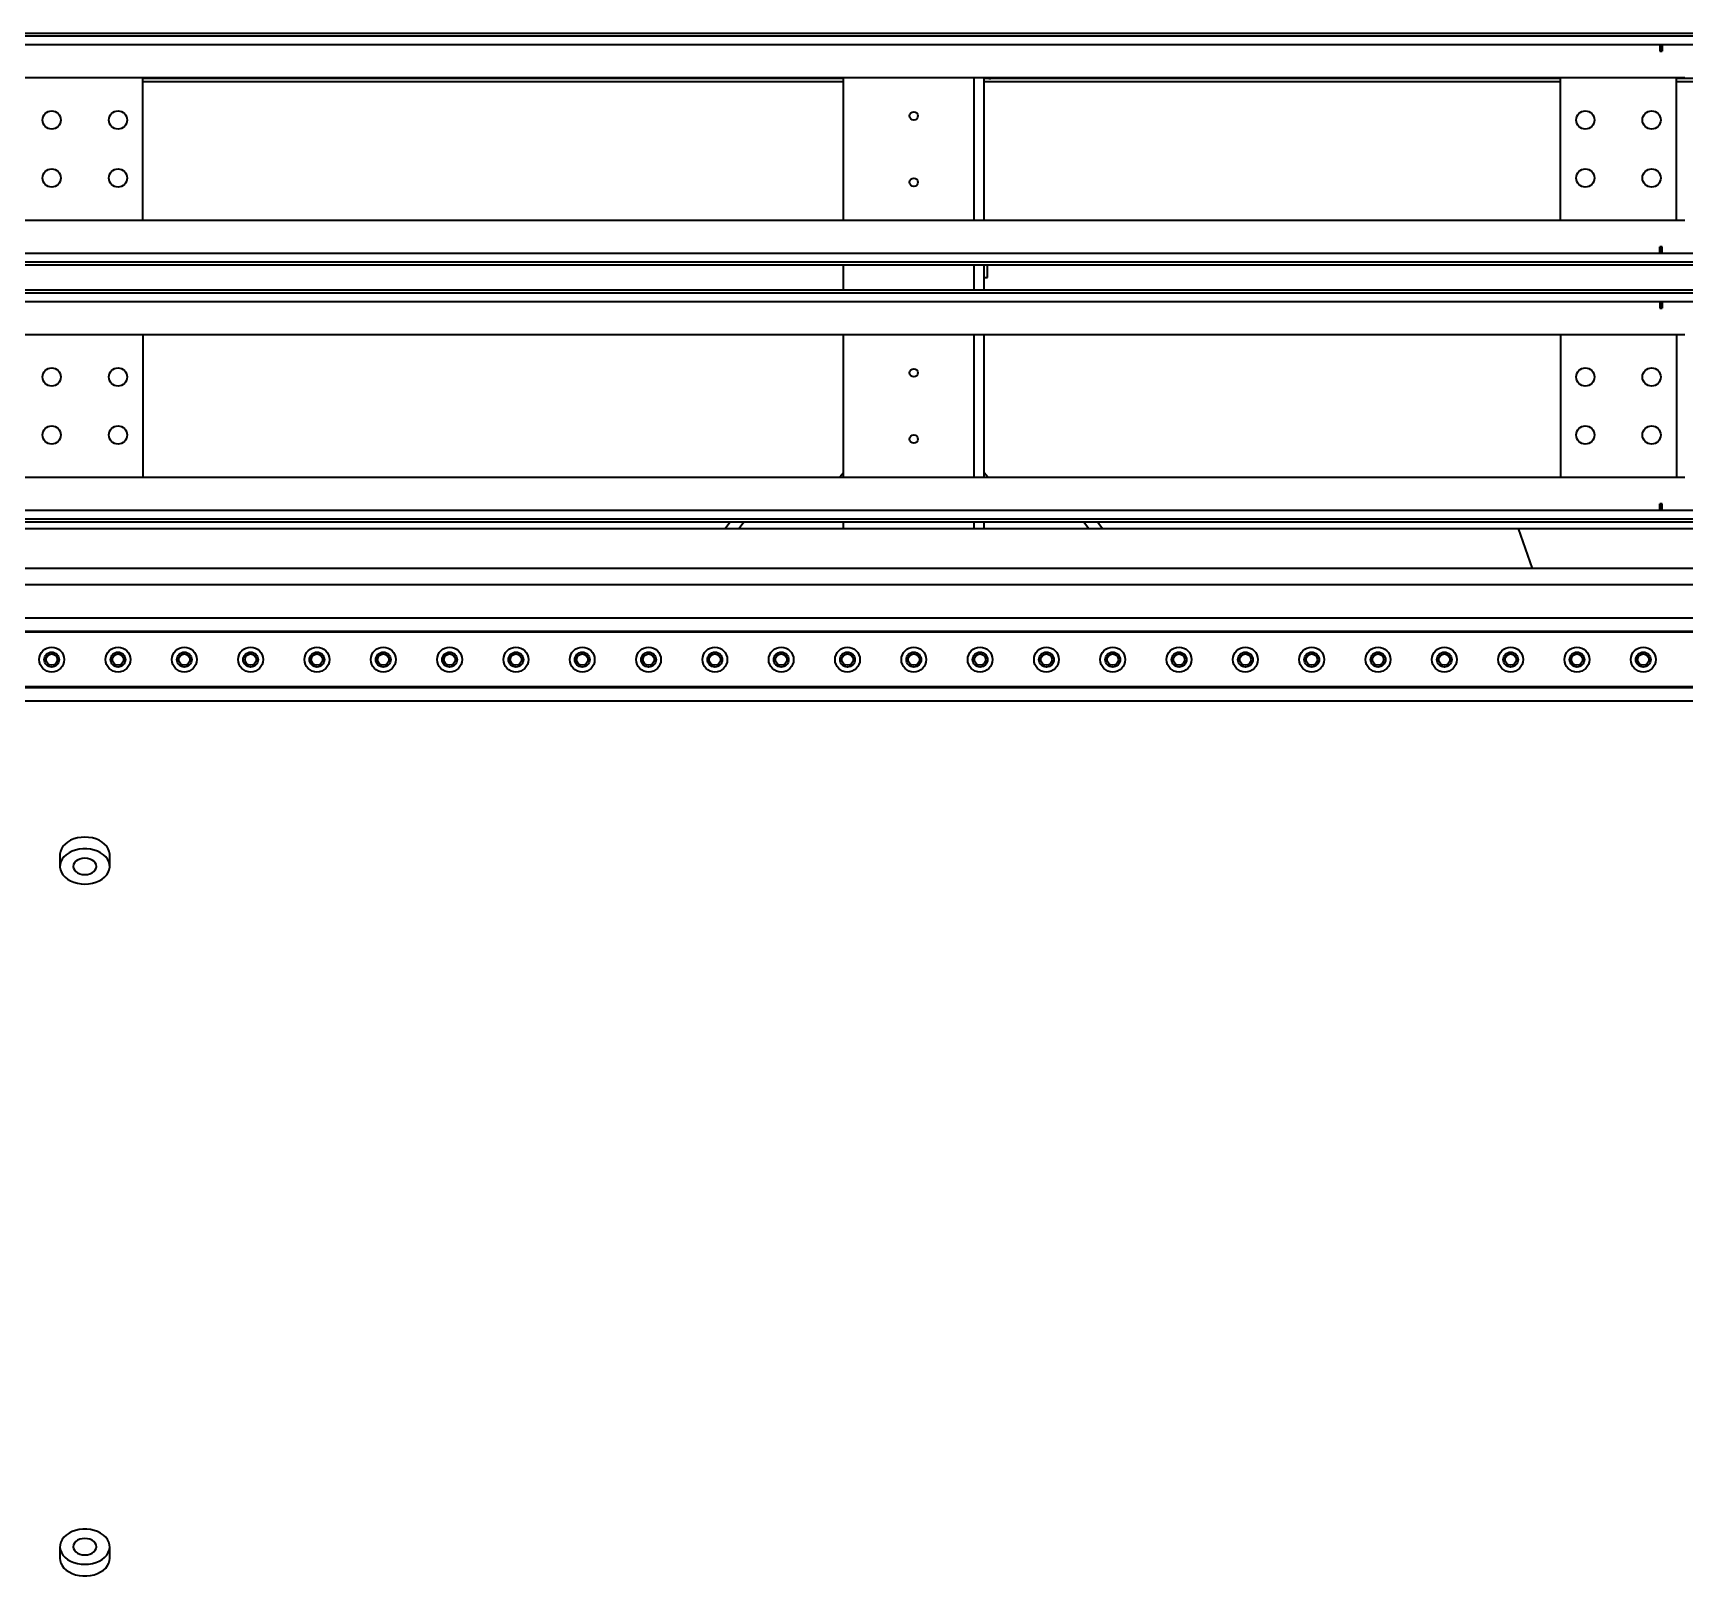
# Model space of a CAD drawing. Header units: inches. Extents: x 16559 to 58559, y 6500 to 36200.
# Drawn here: x 25813 to 26810, y 23271 to 24202 of the extents above; entities that cross this region are included whole.
import ezdxf

# ---------------------------------------------------------------- set-up
doc = ezdxf.new("R2010")
doc.units = ezdxf.units.IN
doc.header["$LTSCALE"] = 300
doc.layers.add('GUIDE', color=4, linetype='Continuous', lineweight=35)

# ---------------------------------------------------------------- blocks, each defined once
blk = doc.blocks.new('A$C8cf30650')
at = {"layer": 'GUIDE'}
for p, q in [((105, 1318), (4095, 1318)), ((105, 1316.27), (2095, 1316.27)), ((100, 1311), (4100, 1311)), ((2050, 1311), (2050, 1307)), ((2050, 1307), (2051.37, 1307)), ((2050.68, 1311), (2050.68, 1307)), ((2051.37, 1311), (2051.37, 1307)), ((2065.13, 1291), (134.87, 1291)), ((1135, 1205), (1135, 1291)), ((1557.5, 1290.5), (1135, 1290.5)), ((1557.5, 1288.5), (1135, 1288.5)), ((1557.5, 1205), (1557.5, 1291)), ((1636.5, 1205), (1636.5, 1291)), ((1642.5, 1205), (1642.5, 1291)), ((1990, 1290.5), (1642.5, 1290.5)), ((1990, 1288.5), (1642.5, 1288.5)), ((1662.5, 1291), (1662.5, 1290.5)), ((1990, 1205), (1990, 1291)), ((2060, 1205), (2060, 1291)), ((2557.5, 1290.5), (2060, 1290.5)), ((2557.5, 1288.5), (2060, 1288.5)), ((134.87, 1205), (2065.13, 1205)), ((2051.37, 1189), (2050, 1189)), ((2050, 1185), (2050, 1189)), ((2050.68, 1185), (2050.68, 1189)), ((2051.37, 1185), (2051.37, 1189)), ((4100, 1185), (100, 1185)), ((2095, 1179.73), (105, 1179.73)), ((4095, 1178), (105, 1178)), ((1557.5, 1163), (1557.5, 1178)), ((1636.5, 1163), (1636.5, 1178)), ((1642.5, 1163), (1642.5, 1178)), ((1644.5, 1170.5), (1644.5, 1178)), ((1642.5, 1170.5), (1644.5, 1170.5)), ((100, 1156), (4100, 1156)), ((105, 1163), (4095, 1163)), ((105, 1161.27), (2095, 1161.27)), ((2050, 1156), (2050, 1152)), ((2050.68, 1156), (2050.68, 1152)), ((2051.37, 1156), (2051.37, 1152)), ((2050, 1152), (2051.37, 1152)), ((2065.13, 1136), (134.87, 1136)), ((1135, 1136), (1135, 1050)), ((1557.5, 1050), (1557.5, 1136)), ((1636.5, 1050), (1636.5, 1136)), ((1642.5, 1050), (1642.5, 1136)), ((1990, 1136), (1990, 1050)), ((2060, 1136), (2060, 1050)), ((134.87, 1050), (2065.13, 1050)), ((4100, 1030), (100, 1030)), ((2051.37, 1034), (2050, 1034)), ((2050, 1030), (2050, 1034)), ((2050.68, 1030), (2050.68, 1034)), ((2051.37, 1030), (2051.37, 1034)), ((-35.29, 1019), (3964.71, 1019)), ((2095, 1024.73), (105, 1024.73)), ((4095, 1023), (105, 1023)), ((1486.16, 1019), (1488.99, 1023)), ((1497.48, 1023), (1494.65, 1019)), ((1557.5, 1019), (1557.5, 1023)), ((1636.5, 1019), (1636.5, 1023)), ((1642.5, 1019), (1642.5, 1023)), ((1705.35, 1019), (1702.52, 1023)), ((1711.01, 1023), (1713.84, 1019)), ((1973.23, 995), (1964.71, 1019)), ((4100, 995), (100, 995)), ((4100, 985), (100, 985)), ((3980, 957), (-20, 957)), ((4100, 965), (100, 965)), ((3980, 956.5), (-20, 956.5)), ((3980, 923.5), (-20, 923.5)), ((4100, 923), (-20, 923)), ((4100, 915), (100, 915)), ((1085, 822.28), (1085, 815.21)), ((1115, 815.21), (1115, 822.28)), ((1085, 404.79), (1085, 397.72)), ((1115, 397.72), (1115, 404.79))]:
    blk.add_line(p, q, dxfattribs=at)
at = {"layer": 'GUIDE', "flags": 128}
for points in [[(1555.27, 1050), (1555.4, 1050.18), (1557.5, 1052.91)], [(1642.5, 1052.91), (1644.6, 1050.18), (1644.73, 1050)], [(1100, 832.89), (1097.71, 832.76), (1095.47, 832.39), (1093.34, 831.79), (1091.37, 830.96), (1089.6, 829.92), (1088.07, 828.71), (1086.82, 827.35), (1085.88, 825.87), (1085.27, 824.3), (1085.01, 822.69), (1085, 822.28)], [(1115, 822.28), (1114.99, 822.69), (1114.73, 824.3), (1114.12, 825.87), (1113.18, 827.35), (1111.93, 828.71), (1110.4, 829.92), (1108.63, 830.96), (1106.66, 831.79), (1104.53, 832.39), (1102.29, 832.76), (1100, 832.89)], [(1100, 804.6), (1102.29, 804.73), (1104.53, 805.1), (1106.66, 805.7), (1108.63, 806.53), (1110.4, 807.57), (1111.93, 808.78), (1113.18, 810.14), (1114.12, 811.62), (1114.73, 813.19), (1114.99, 814.8), (1114.9, 816.43), (1114.46, 818.02), (1113.69, 819.55), (1112.59, 820.98), (1111.2, 822.27), (1109.54, 823.39), (1107.67, 824.33), (1105.61, 825.05), (1103.42, 825.54), (1101.15, 825.79), (1098.85, 825.79), (1096.58, 825.54), (1094.39, 825.05), (1092.33, 824.33), (1090.46, 823.39), (1088.8, 822.27), (1087.41, 820.98), (1086.31, 819.55), (1085.54, 818.02), (1085.1, 816.43), (1085.01, 814.8), (1085.27, 813.19), (1085.88, 811.62), (1086.82, 810.14), (1088.07, 808.78), (1089.6, 807.57), (1091.37, 806.53), (1093.34, 805.7), (1095.47, 805.1), (1097.71, 804.73), (1100, 804.6)], [(1100, 810.26), (1101.56, 810.38), (1103.04, 810.75), (1104.36, 811.34), (1105.47, 812.12), (1106.31, 813.06), (1106.82, 814.11), (1107, 815.21), (1106.82, 816.31), (1106.31, 817.36), (1105.47, 818.3), (1104.36, 819.08), (1103.04, 819.67), (1101.56, 820.04), (1100, 820.16), (1098.44, 820.04), (1096.96, 819.67), (1095.64, 819.08), (1094.53, 818.3), (1093.69, 817.36), (1093.18, 816.31), (1093, 815.21), (1093.18, 814.11), (1093.69, 813.06), (1094.53, 812.12), (1095.64, 811.34), (1096.96, 810.75), (1098.44, 810.38), (1100, 810.26)], [(1100, 394.18), (1102.29, 394.31), (1104.53, 394.68), (1106.66, 395.29), (1108.63, 396.11), (1110.4, 397.15), (1111.93, 398.36), (1113.18, 399.72), (1114.12, 401.21), (1114.73, 402.77), (1114.99, 404.38), (1114.9, 406.01), (1114.46, 407.6), (1113.69, 409.13), (1112.59, 410.56), (1111.2, 411.85), (1109.54, 412.97), (1107.67, 413.91), (1105.61, 414.63), (1103.42, 415.12), (1101.15, 415.37), (1098.85, 415.37), (1096.58, 415.12), (1094.39, 414.63), (1092.33, 413.91), (1090.46, 412.97), (1088.8, 411.85), (1087.41, 410.56), (1086.31, 409.13), (1085.54, 407.6), (1085.1, 406.01), (1085.01, 404.38), (1085.27, 402.77), (1085.88, 401.21), (1086.82, 399.72), (1088.07, 398.36), (1089.6, 397.15), (1091.37, 396.11), (1093.34, 395.29), (1095.47, 394.68), (1097.71, 394.31), (1100, 394.18)], [(1100, 399.84), (1101.56, 399.96), (1103.04, 400.33), (1104.36, 400.92), (1105.47, 401.7), (1106.31, 402.64), (1106.82, 403.69), (1107, 404.79), (1106.82, 405.89), (1106.31, 406.94), (1105.47, 407.88), (1104.36, 408.66), (1103.04, 409.25), (1101.56, 409.62), (1100, 409.74), (1098.44, 409.62), (1096.96, 409.25), (1095.64, 408.66), (1094.53, 407.88), (1093.69, 406.94), (1093.18, 405.89), (1093, 404.79), (1093.18, 403.69), (1093.69, 402.64), (1094.53, 401.7), (1095.64, 400.92), (1096.96, 400.33), (1098.44, 399.96), (1100, 399.84)], [(1085, 397.72), (1085.1, 396.5), (1085.54, 394.91), (1086.31, 393.38), (1087.41, 391.95), (1088.8, 390.66), (1090.46, 389.54), (1092.33, 388.6), (1094.39, 387.88), (1096.58, 387.39), (1098.85, 387.14), (1101.15, 387.14), (1103.42, 387.39), (1105.61, 387.88), (1107.67, 388.6), (1109.54, 389.54), (1111.2, 390.66), (1112.59, 391.95), (1113.69, 393.38), (1114.46, 394.91), (1114.9, 396.5), (1115, 397.72)]]:
    blk.add_lwpolyline(points, dxfattribs=at)
at = {"layer": 'GUIDE'}
for centre, radius in [((1080, 1265.5), 5.5), ((1120, 1265.5), 5.5), ((1600, 1268), 2.5), ((2005, 1265.5), 5.5), ((2045, 1265.5), 5.5), ((1080, 1230.5), 5.5), ((1120, 1230.5), 5.5), ((2005, 1230.5), 5.5), ((2045, 1230.5), 5.5), ((1600, 1228), 2.5), ((1080, 1110.5), 5.5), ((1120, 1110.5), 5.5), ((2005, 1110.5), 5.5), ((2045, 1110.5), 5.5), ((1600, 1113), 2.5), ((1080, 1075.5), 5.5), ((1120, 1075.5), 5.5), ((2005, 1075.5), 5.5), ((2045, 1075.5), 5.5), ((1600, 1073), 2.5), ((1080, 940), 7.5), ((1120, 940), 7.5), ((1160, 940), 7.5), ((1200, 940), 7.5), ((1240, 940), 7.5), ((1280, 940), 7.5), ((1320, 940), 7.5), ((1360, 940), 7.5), ((1400, 940), 7.5), ((1440, 940), 7.5), ((1480, 940), 7.5), ((1520, 940), 7.5), ((1560, 940), 7.5), ((1600, 940), 7.5), ((1640, 940), 7.5), ((1680, 940), 7.5), ((1720, 940), 7.5), ((1760, 940), 7.5), ((1800, 940), 7.5), ((1840, 940), 7.5), ((1880, 940), 7.5), ((1920, 940), 7.5), ((1960, 940), 7.5), ((2000, 940), 7.5), ((2040, 940), 7.5), ((1080, 940), 4.5), ((1080, 940), 3.4), ((1120, 940), 4.5), ((1120, 940), 3.4), ((1160, 940), 4.5), ((1160, 940), 3.4), ((1200, 940), 4.5), ((1200, 940), 3.4), ((1240, 940), 4.5), ((1240, 940), 3.4), ((1280, 940), 4.5), ((1280, 940), 3.4), ((1320, 940), 4.5), ((1320, 940), 3.4), ((1360, 940), 4.5), ((1360, 940), 3.4), ((1400, 940), 4.5), ((1400, 940), 3.4), ((1440, 940), 4.5), ((1440, 940), 3.4), ((1480, 940), 4.5), ((1480, 940), 3.4), ((1520, 940), 4.5), ((1520, 940), 3.4), ((1560, 940), 4.5), ((1560, 940), 3.4), ((1600, 940), 4.5), ((1600, 940), 3.4), ((1640, 940), 4.5), ((1640, 940), 3.4), ((1680, 940), 4.5), ((1680, 940), 3.4), ((1720, 940), 4.5), ((1720, 940), 3.4), ((1760, 940), 4.5), ((1760, 940), 3.4), ((1800, 940), 4.5), ((1800, 940), 3.4), ((1840, 940), 4.5), ((1840, 940), 3.4), ((1880, 940), 4.5), ((1880, 940), 3.4), ((1920, 940), 4.5), ((1920, 940), 3.4), ((1960, 940), 4.5), ((1960, 940), 3.4), ((2000, 940), 4.5), ((2000, 940), 3.4), ((2040, 940), 4.5), ((2040, 940), 3.4)]:
    blk.add_circle(centre, radius, dxfattribs=at)
blk.add_arc((1646.5, 1294.5), 4, 241.04498, 270, dxfattribs=at)

msp = doc.modelspace()

# ---------------------------------------------------------------- block references
at = {"layer": 'GUIDE'}
msp.add_blockref('A$C8cf30650', (24744.563, 22884.213), dxfattribs=at)

doc.saveas('drawing.dxf')
